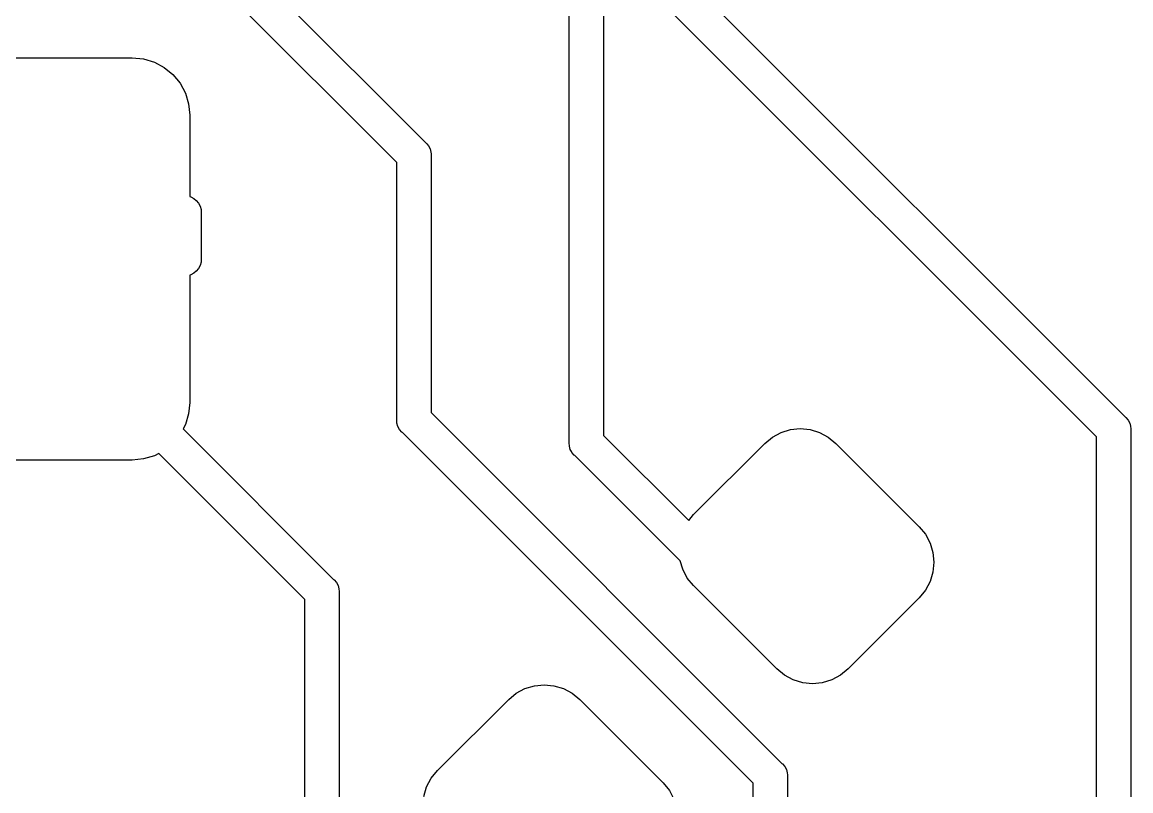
# Model space of a CAD drawing. Extents: x 70 to 232, y -100 to -50.
# Drawn here: x 224.696 to 229.518, y -59.514 to -56.171 of the extents above; entities that cross this region are included whole.
import ezdxf

# ---------------------------------------------------------------- set-up
doc = ezdxf.new("R2010")
doc.units = 0
doc.layers.add('BLACK', color=7, linetype='CONTINUOUS')

msp = doc.modelspace()

# ---------------------------------------------------------------- linework, layer by layer
at = {"layer": 'BLACK', "linetype": 'CONTINUOUS'}
for p, q in [((221.656, -50.0496), (229.493, -57.8873)), ((229.368, -57.974), (221.569, -50.175)), ((225.506, -55.7496), (226.45, -56.6944)), ((226.325, -56.7811), (225.419, -55.875)), ((227.225, -56.1037), (227.225, -57.9689)), ((227.075, -57.9963), (227.075, -56.1311)), ((224.425, -56.325), (225.175, -56.325)), ((225.175, -56.325), (225.224, -56.3298)), ((225.224, -56.3298), (225.271, -56.344)), ((225.271, -56.344), (225.314, -56.3671)), ((225.314, -56.3671), (225.352, -56.3982)), ((225.352, -56.3982), (225.383, -56.4361)), ((225.383, -56.4361), (225.406, -56.4793)), ((225.406, -56.4793), (225.42, -56.5262)), ((225.42, -56.5262), (225.425, -56.575)), ((225.425, -56.575), (225.425, -56.9292)), ((226.45, -56.6944), (226.453, -56.6967)), ((226.453, -56.6967), (226.456, -56.6996)), ((226.456, -56.6996), (226.463, -56.7081)), ((226.463, -56.7081), (226.47, -56.7212)), ((226.47, -56.7212), (226.474, -56.7353)), ((226.474, -56.7353), (226.475, -56.7434)), ((226.475, -56.7434), (226.475, -56.75)), ((226.475, -56.75), (226.475, -56.7537)), ((226.475, -56.7537), (226.475, -57.8689)), ((226.325, -57.8963), (226.325, -56.7811)), ((225.425, -56.9292), (225.429, -56.9304)), ((225.429, -56.9304), (225.442, -56.9373)), ((225.442, -56.9373), (225.453, -56.9467)), ((225.453, -56.9467), (225.463, -56.9581)), ((225.463, -56.9581), (225.47, -56.9712)), ((225.47, -56.9712), (225.474, -56.9853)), ((225.474, -56.9853), (225.475, -56.9963)), ((225.475, -56.9963), (225.475, -57.2037)), ((225.47, -57.2288), (225.463, -57.2419)), ((225.474, -57.2147), (225.47, -57.2288)), ((225.475, -57.2037), (225.474, -57.2147)), ((225.429, -57.2696), (225.425, -57.2708)), ((225.425, -57.2708), (225.425, -57.825)), ((225.442, -57.2627), (225.429, -57.2696)), ((225.453, -57.2533), (225.442, -57.2627)), ((225.463, -57.2419), (225.453, -57.2533)), ((225.425, -57.825), (225.42, -57.8738)), ((225.42, -57.8738), (225.406, -57.9207)), ((226.325, -57.9), (226.325, -57.8963)), ((226.326, -57.9147), (226.325, -57.9)), ((226.475, -57.8689), (228, -59.3944)), ((229.493, -57.8873), (229.496, -57.8897)), ((229.496, -57.8897), (229.506, -57.9011)), ((229.506, -57.9011), (229.513, -57.9141)), ((225.406, -57.9207), (225.396, -57.9397)), ((225.396, -57.9397), (226.05, -58.5944)), ((226.33, -57.9288), (226.326, -57.9147)), ((226.337, -57.9419), (226.33, -57.9288)), ((226.33, -57.9288), (226.33, -57.9288)), ((226.347, -57.9533), (226.337, -57.9419)), ((226.35, -57.9556), (226.347, -57.9533)), ((227.875, -59.4811), (226.35, -57.9556)), ((227.959, -57.9754), (227.997, -57.9552)), ((227.997, -57.9552), (228.038, -57.9427)), ((228.038, -57.9427), (228.08, -57.9385)), ((228.08, -57.9385), (228.123, -57.9427)), ((228.123, -57.9427), (228.164, -57.9552)), ((228.164, -57.9552), (228.202, -57.9754)), ((229.513, -57.9141), (229.517, -57.9282)), ((229.517, -57.9282), (229.518, -57.9393)), ((229.518, -57.9393), (229.518, -57.9429)), ((229.518, -57.9429), (229.518, -57.9466)), ((229.518, -57.9466), (229.518, -60.1169)), ((227.075, -58), (227.075, -57.9963)), ((227.076, -58.0147), (227.075, -58)), ((227.225, -57.9689), (227.595, -58.3385)), ((227.616, -58.312), (227.926, -58.0026)), ((227.926, -58.0026), (227.959, -57.9754)), ((228.202, -57.9754), (228.235, -58.0026)), ((228.235, -58.0026), (228.597, -58.365)), ((229.368, -60.095), (229.368, -57.974)), ((225.271, -58.056), (225.224, -58.0702)), ((225.29, -58.0458), (225.271, -58.056)), ((225.925, -58.6811), (225.29, -58.0458)), ((227.08, -58.0288), (227.076, -58.0147)), ((227.085, -58.0379), (227.08, -58.0288)), ((227.087, -58.0419), (227.085, -58.0379)), ((227.097, -58.0533), (227.087, -58.0419)), ((227.1, -58.0556), (227.097, -58.0533)), ((227.558, -58.5139), (227.1, -58.0556)), ((225.175, -58.075), (224.425, -58.075)), ((225.224, -58.0702), (225.175, -58.075)), ((227.595, -58.3385), (227.616, -58.312)), ((228.597, -58.365), (228.625, -58.3981)), ((228.625, -58.3981), (228.645, -58.436)), ((228.645, -58.436), (228.657, -58.477)), ((228.657, -58.477), (228.661, -58.5197)), ((227.569, -58.5503), (227.558, -58.5139)), ((228.661, -58.5197), (228.657, -58.5623)), ((227.589, -58.5882), (227.569, -58.5503)), ((228.657, -58.5623), (228.645, -58.6034)), ((226.05, -58.5944), (226.053, -58.5967)), ((226.053, -58.5967), (226.063, -58.6081)), ((226.063, -58.6081), (226.07, -58.6212)), ((226.07, -58.6212), (226.074, -58.6353)), ((226.074, -58.6353), (226.075, -58.6463)), ((227.616, -58.6213), (227.589, -58.5882)), ((227.979, -58.9837), (227.616, -58.6213)), ((228.645, -58.6034), (228.625, -58.6412)), ((225.925, -59.787), (225.925, -58.6811)), ((226.075, -58.6463), (226.075, -58.6463)), ((226.075, -58.6463), (226.075, -58.65)), ((226.075, -58.65), (226.075, -58.6537)), ((226.075, -58.6537), (226.075, -59.8143)), ((228.597, -58.6743), (228.288, -58.9837)), ((228.625, -58.6412), (228.597, -58.6743)), ((228.012, -59.0109), (227.979, -58.9837)), ((228.05, -59.0311), (228.012, -59.0109)), ((228.255, -59.0109), (228.217, -59.0311)), ((228.288, -58.9837), (228.255, -59.0109)), ((226.845, -59.0891), (226.883, -59.0689)), ((226.883, -59.0689), (226.924, -59.0564)), ((226.924, -59.0564), (226.967, -59.0522)), ((226.967, -59.0522), (227.009, -59.0564)), ((227.009, -59.0564), (227.05, -59.0689)), ((227.05, -59.0689), (227.088, -59.0891)), ((228.091, -59.0436), (228.05, -59.0311)), ((228.133, -59.0478), (228.091, -59.0436)), ((228.176, -59.0436), (228.133, -59.0478)), ((228.217, -59.0311), (228.176, -59.0436)), ((226.503, -59.4256), (226.812, -59.1163)), ((226.812, -59.1163), (226.845, -59.0891)), ((227.088, -59.0891), (227.121, -59.1163)), ((227.121, -59.1163), (227.484, -59.4787)), ((228, -59.3944), (228.003, -59.3967)), ((228.003, -59.3967), (228.013, -59.4081)), ((226.475, -59.4588), (226.503, -59.4256)), ((228.013, -59.4081), (228.02, -59.4212)), ((228.02, -59.4212), (228.024, -59.4353)), ((228.024, -59.4353), (228.025, -59.4448)), ((228.025, -59.4448), (228.025, -59.45)), ((228.025, -59.45), (228.025, -59.4537)), ((228.025, -59.4537), (228.025, -62.0954)), ((226.443, -59.5377), (226.455, -59.4966)), ((226.455, -59.4966), (226.475, -59.4588)), ((227.484, -59.4787), (227.511, -59.5118)), ((227.875, -61.9919), (227.875, -59.4811)), ((227.511, -59.5118), (227.531, -59.5497))]:
    msp.add_line(p, q, dxfattribs=at)

doc.saveas('drawing.dxf')
